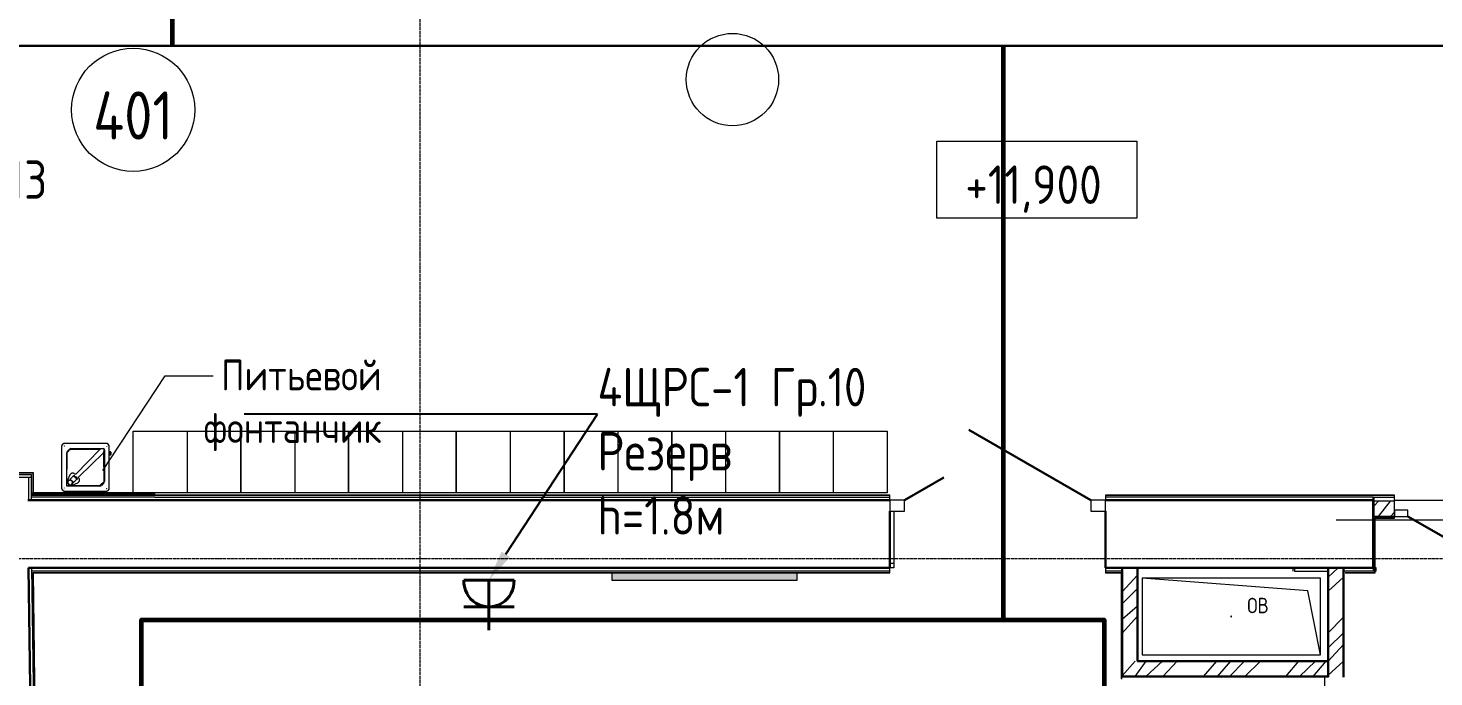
# Model space of a CAD drawing. Header units: millimetres. Extents: x -32 to 417638015, y -35 to 175284279.
# Drawn here: x 417398270 to 417407407, y 175239310 to 175243525 of the extents above; entities that cross this region are included whole.
import ezdxf
from ezdxf import colors
from ezdxf.entities.mleader import LeaderData, LeaderLine
from ezdxf.math import Vec2, Vec3

# ---------------------------------------------------------------- set-up
doc = ezdxf.new("R2010")
doc.units = ezdxf.units.MM
doc.linetypes.add('ADSK_Линия сетки', pattern=[25, 20, -2.5, 0, -2.5])
doc.linetypes.add('ADSK_Штриховая_ш3 п1_5', pattern=[4.5, 3, -1.5])
for name, color, linetype, lineweight in [('_ЭМ_гофра', 5, 'Continuous', 60), ('Аннотация', 7, 'Continuous', 18), ('Двери', 7, 'Continuous', 9), ('Обобщенные модели', 7, 'Continuous', 18), ('Оси', 253, 'Continuous', 9), ('Отметки', 7, 'Continuous', 9), ('Перекрытие', 7, 'Continuous', 18), ('Сантехника', 7, 'Continuous', 18), ('Стены несущие', 7, 'Continuous', 30), ('Стены отделка', 7, 'Continuous', 30), ('Стены штриховка', 7, 'Continuous', 9), ('ТХ', 5, 'Continuous', 0), ('ТХ_Задание ЭОМ_СС', 6, 'Continuous', 0), ('ШТРИХОВКА', 252, 'Continuous', 15), ('ЭМ', 5, 'Continuous', 40), ('ЭМ_Лоток 1_2', 162, 'Continuous', 30)]:
    doc.layers.add(name, color=color, linetype=linetype, lineweight=lineweight)
doc.layers.add('_ЭМ_Надписи', color=7, linetype='Continuous')
doc.layers.add('Линии', color=7, linetype='Continuous', lineweight=9, true_color=0x00a600)
doc.styles.add('GOST Common', font='GOST_Common.ttf', dxfattribs={"width": 0.9, "height": 349.9999999999996})
doc.styles.add('GOST Common_1', font='GOST_Common.ttf', dxfattribs={"width": 0.9, "height": 250})
doc.styles.add('GOST Common_4', font='GOST_Common.ttf', dxfattribs={"width": 0.9, "height": 199.9999999999999})
doc.styles.add('GOST Common_5', font='GOST_Common.ttf', dxfattribs={"width": 0.9, "height": 200})
doc.styles.add('ЭОМ', font='isocpeur.ttf', dxfattribs={"width": 0.85, "height": 250})
doc.linetypes.add('Cable in the tray', pattern='A,5,[130,ltypeshp.shx,S=1,R=0,X=0,Y=0],1.5,[130,ltypeshp.shx,S=1.5,R=90,X=0,Y=-1],1,[130,ltypeshp.shx,S=1,R=0,X=0.5,Y=0],5', length=12.5)
pattern_1 = [(45, (591.9394108331762, 243.9018102923292), (-269.4076836320746, 269.4076836320746), []), (45, (681.7420108331135, 243.9018102923292), (-269.4076836320746, 269.4076836320746), []), (45, (771.5446108331671, 243.9018102923292), (-269.4076836320746, 269.4076836320746), []), (45, (861.3474108331138, 243.9018102923292), (-269.4076836320746, 269.4076836320746), [])]

# ---------------------------------------------------------------- blocks, each defined once
blk = doc.blocks.new('_ЭМ_ТХ2_4 Этаж')
at = {"lineweight": 0}
h = blk.add_hatch(color=8, dxfattribs=at)
h.dxf.hatch_style = 1
h.paths.add_polyline_path([(17814.22086114704, 8241.238134827538), (17814.22086114704, 8291.238134827538), (19014.22086114704, 8291.238134827536), (19014.22086114704, 8241.238134827536)])
at = {"color": 8, "lineweight": 0}
blk.add_lwpolyline([(17814.22086114704, 8241.238134827538), (17814.22086114704, 8291.238134827538), (19014.22086114704, 8291.238134827536), (19014.22086114704, 8241.238134827536), (17814.22086114704, 8241.238134827538)], dxfattribs=at)
at = {"layer": 'ТХ', "color": 8}
for p, q in [((15050.76006908534, 9211.238134827567), (15050.76006908534, 8811.238134827567)), ((15750.76006908534, 9211.238134827567), (15750.76006908534, 8811.238134827567)), ((16450.76006908534, 9211.238134827567), (16450.76006908534, 8811.238134827567)), ((17150.76006908534, 9211.238134827538), (17150.76006908534, 8811.238134827538)), ((17850.76006908534, 9211.238134827567), (17850.76006908534, 8811.238134827567)), ((18550.76006908534, 9211.238134827567), (18550.76006908534, 8811.238134827567)), ((19250.76006908534, 9211.238134827567), (19250.76006908534, 8811.238134827567))]:
    blk.add_line(p, q, dxfattribs=at)
for points in [[(14700.76006908534, 9211.238134827567), (15400.76006908534, 9211.238134827567), (15400.76006908534, 8811.238134827567), (14700.76006908534, 8811.238134827567)], [(15400.76006908534, 9211.238134827567), (16100.76006908534, 9211.238134827567), (16100.76006908534, 8811.238134827567), (15400.76006908534, 8811.238134827567)], [(16100.76006908534, 9211.238134827567), (16800.76006908534, 9211.238134827567), (16800.76006908534, 8811.238134827567), (16100.76006908534, 8811.238134827567)], [(16800.76006908534, 9211.238134827538), (17500.76006908534, 9211.238134827538), (17500.76006908534, 8811.238134827538), (16800.76006908534, 8811.238134827538)], [(17500.76006908534, 9211.238134827567), (18200.76006908534, 9211.238134827567), (18200.76006908534, 8811.238134827567), (17500.76006908534, 8811.238134827567)], [(18200.76006908534, 9211.238134827567), (18900.76006908534, 9211.238134827567), (18900.76006908534, 8811.238134827567), (18200.76006908534, 8811.238134827567)], [(18900.76006908534, 9211.238134827567), (19600.76006908534, 9211.238134827567), (19600.76006908534, 8811.238134827567), (18900.76006908534, 8811.238134827567)]]:
    blk.add_lwpolyline(points, close=True, dxfattribs=at)
at = {"layer": 'ТХ', "color": 8, "lineweight": 0}
blk.add_circle((18595.38856184372, 11496.50190286789), 300, dxfattribs=at)
blk = doc.blocks.new('План 4 этажа')
at = {"layer": 'Стены штриховка'}
h = blk.add_hatch(dxfattribs=at)
h.set_pattern_fill('ANSI34', color=8, scale=20)
h.set_pattern_definition(pattern_1)
h.paths.add_polyline_path([(16990.78787748155, 8997.139945119387), (16855.78787748155, 8997.139945119387), (16855.78787748155, 8897.139945119387), (16990.78787748155, 8897.139945119387), (16990.78787748155, 8937.139945119328)])
h.paths.add_polyline_path([(18404.50476387155, 8897.139945119387), (18404.50476387155, 9268.651651710446), (18304.50476387155, 9268.651651710446), (18304.50476387166, 8997.139945119387), (18020.78787748155, 8997.139945119387), (18020.78787748155, 8897.139945119387)])
at = {"layer": 'Стены штриховка', "lineweight": 9}
h = blk.add_hatch(dxfattribs=at)
h.set_pattern_fill('ANSI34', color=8, scale=20)
h.set_pattern_definition(pattern_1)
h.paths.add_polyline_path([(15219.25271163404, 7956.544138378114), (15319.25271163404, 7956.544138378114), (15319.25271163404, 8562.139945119503), (15219.25271163404, 8562.139945119503), (15219.25271163404, 8117.050866566016)])
h = blk.add_hatch(dxfattribs=at)
h.set_pattern_fill('ANSI34', color=8, scale=20)
h.set_pattern_definition(pattern_1)
h.paths.add_polyline_path([(16611.93941083318, 7852.139945119445), (16659.25271163404, 7852.139945119445), (16659.25271163404, 8562.139945119503), (16559.25271163404, 8562.139945119503), (16559.25271163404, 7852.139945119619)])
h = blk.add_hatch(dxfattribs=at)
h.set_pattern_fill('ANSI34', color=8, scale=20)
h.set_pattern_definition(pattern_1)
h.paths.add_polyline_path([(16559.25271163404, 7856.544138378114), (16559.25271163404, 7956.544138378114), (15219.25271163404, 7956.544138378114), (15219.25271163404, 7856.544138378114), (16542.27086028981, 7856.544138378114)])
at = {"layer": 'Аннотация', "color": 8, "lineweight": 20}
for p, q in [((14014.89205100317, 10835.24907879101), (14014.89205100317, 11335.24907879101)), ((14014.89205100317, 11335.24907879101), (15314.89205100317, 11335.24907879101)), ((15314.89205100317, 11335.24907879101), (15314.89205100317, 10835.24907879101)), ((15314.89205100317, 10835.24907879101), (14014.89205100317, 10835.24907879101))]:
    blk.add_line(p, q, dxfattribs=at)
at = {"layer": 'Аннотация', "color": 8, "lineweight": 9}
for p, q in [((8595.025398721453, 9195.619361372082), (8999.03998925013, 9811.26204852591)), ((8999.03998925013, 9811.26204852591), (9055.317083411384, 9811.26204852591)), ((9055.317083411384, 9811.26204852591), (9311.301458411384, 9811.26204852591))]:
    blk.add_line(p, q, dxfattribs=at)
at = {"layer": 'Двери', "color": 8, "lineweight": 30}
for p, q in [((15016.05515980918, 9002.139945119445), (14223.64191534641, 9459.639945119445)), ((13806.05515980918, 9002.139945119445), (14061.53265392559, 9149.639945119445)), ((17077.78787748155, 8897.139945119328), (17819.10562312102, 8469.139945119328))]:
    blk.add_line(p, q, dxfattribs=at)
at = {"layer": 'Двери', "color": 8}
for p, q in [((13711.05515980917, 9002.139945119445), (13711.05515980917, 8932.139945119445)), ((13806.05515980918, 9002.139945119445), (13711.05515980917, 9002.139945119445)), ((13806.05515980918, 8932.139945119445), (13806.05515980918, 9002.139945119445)), ((15016.05515980918, 9002.139945119445), (15016.05515980918, 8932.139945119445)), ((15111.05515980918, 9002.139945119445), (15016.05515980918, 9002.139945119445)), ((15111.05515980918, 8932.139945119445), (15111.05515980918, 9002.139945119445)), ((13711.05515980917, 8932.139945119445), (13806.05515980918, 8932.139945119445)), ((15016.05515980918, 8932.139945119445), (15111.05515980918, 8932.139945119445)), ((17077.78787748155, 8937.139945119328), (16990.78787748155, 8937.139945119328)), ((16990.78787748155, 8937.139945119328), (16990.78787748155, 8897.139945119328)), ((16990.78787748155, 8897.139945119328), (17077.78787748155, 8897.139945119328)), ((17077.78787748155, 8897.139945119328), (17077.78787748155, 8937.139945119328))]:
    blk.add_line(p, q, dxfattribs=at)
at = {"layer": 'Линии', "color": 8, "linetype": 'ADSK_Штриховая_ш3 п1_5'}
blk.add_line((18220.88607925293, 8872.139945119387), (16611.93941083318, 8872.139945119387), dxfattribs=at)
at = {"layer": 'Линии', "color": 8}
blk.add_circle((8791.788072414987, 11539.04009642435), 400, dxfattribs=at)
at = {"layer": 'Обобщенные модели', "color": 8}
for p, q in [((15349.25271163404, 8496.544138378114), (15349.25271163404, 7996.544138378114)), ((16509.25271163404, 8496.544138378114), (15349.25271163404, 8496.544138378114)), ((16425.91937830071, 8413.2108050448), (15349.25271163404, 8496.544138378114)), ((15349.25271163404, 8496.544138378114), (15349.25271163404, 7996.544138378114)), ((16509.25271163404, 8496.544138378114), (15349.25271163404, 8496.544138378114)), ((16509.25271163404, 7996.544138378114), (16425.91937830071, 8413.2108050448)), ((16509.25271163404, 7996.544138378114), (16509.25271163404, 8496.544138378114)), ((16509.25271163404, 7996.544138378114), (16509.25271163404, 8496.544138378114)), ((15349.25271163404, 7996.544138378114), (16509.25271163404, 7996.544138378114)), ((15349.25271163404, 7996.544138378114), (16509.25271163404, 7996.544138378114))]:
    blk.add_line(p, q, dxfattribs=at)
for radius, start, end in [(2.500000000000003, 0, 180), (2.499999999999998, 59.99999999993758, 180), (2.500000000000002, 180, 0), (2.499999999999999, 180, 285.0000000002767), (2.500000000000002, 14.99999999925556, 30.00000000006242)]:
    blk.add_arc((15929.25271163404, 8246.544138378114), radius, start, end, dxfattribs=at)
at = {"layer": 'Оси', "color": 8, "linetype": 'ADSK_Линия сетки'}
for p, q in [((10656.50476387143, -3353.100552087475), (10656.50476387149, 21427.46322118858)), ((-10052.17750458437, 8624.489036623097), (56511.79228884453, 8624.489036622923))]:
    blk.add_line(p, q, dxfattribs=at)
at = {"layer": 'Перекрытие', "color": 8}
for p, q in [((16851.93941083318, 9002.139945119503), (16855.78787748155, 9002.139945119503)), ((16990.78787748155, 9002.139945119503), (18020.78787748155, 9002.139945119503)), ((13736.93941083318, 8932.139945119503), (13736.93941083318, 8562.139945119445)), ((13736.93941083318, 8591.544138378114), (13711.05515980918, 8591.544138378114)), ((13736.93941083318, 8562.139945119445), (13711.05515980918, 8562.139945119445))]:
    blk.add_line(p, q, dxfattribs=at)
at = {"layer": 'Сантехника', "color": 8}
for p, q in [((8326.504763871402, 9350.139945119387), (8326.504763871402, 9082.139945119387)), ((8344.504763871417, 9354.017370256188), (8344.504763871417, 9355.62323855568)), ((8346.305983639773, 9355.871580609586), (8345.130642889388, 9355.871580609586)), ((8346.998055256961, 9353.139945119387), (8345.13935066067, 9353.139945119387)), ((8615.504763871402, 9371.139945119387), (8347.504763871388, 9371.139945119387)), ((8363.9802689348, 9319.826236620429), (8377.81847237036, 9333.66444005596)), ((8366.722935820188, 9317.083569735056), (8380.74985577965, 9330.733056646714)), ((8387.717967306962, 9337.764945119387), (8597.25476387146, 9337.764945119387)), ((8387.717967306962, 9333.521846881777), (8574.273643425418, 9331.58484400023)), ((8574.273643425418, 9331.58484400023), (8419.805274147875, 9172.261530891352)), ((8586.238009483597, 9336.171446161869), (8574.273643425418, 9331.58484400023)), ((8597.25476387146, 9336.567112748395), (8589.322697511278, 9336.567112748395)), ((8599.247178397025, 9310.638682180783), (8603.911264913942, 9322.805169800355)), ((8604.306931500425, 9325.889857828093), (8604.306931500425, 9329.514945119387)), ((8605.504763871431, 9329.311832936015), (8604.306931500425, 9328.114000565023)), ((8604.306931500425, 9328.114000565023), (8605.504763871431, 9329.311832936015)), ((8605.504763871431, 9329.514945119387), (8605.504763871431, 9124.728148554976)), ((8618.504763871402, 9352.50535833009), (8618.504763871388, 9350.646653733798)), ((8636.504763871402, 9082.139945119387), (8636.504763871388, 9350.139945119387)), ((8359.879763871402, 9094.514945119387), (8359.879763871402, 9309.926741683797)), ((8361.76701972894, 9096.40220097691), (8363.663534902094, 9309.926741683797)), ((8437.87234908779, 9154.194455951452), (8599.247178397025, 9310.638682180783)), ((8599.247178397025, 9310.638682180783), (8600.864194666152, 9124.728148554976)), ((8636.550774796196, 9316.16789933102), (8636.550774796196, 9317.641619889357)), ((8636.550774796196, 9316.372869889368), (8636.550774796196, 9315.069129599957)), ((8636.550774796196, 9309.391619889357), (8636.550774796196, 9312.141619889357)), ((8636.550774796196, 9308.841619889368), (8636.550774796196, 9304.441619889403)), ((8636.550774796196, 9308.841619889368), (8636.550774796196, 9304.441619889403)), ((8636.550774796196, 9301.141619889357), (8636.550774796196, 9303.891619889357)), ((8636.550774796196, 9298.214110178815), (8636.550774796196, 9296.910369889345)), ((8636.550774796196, 9295.641619889357), (8636.550774796196, 9297.115340447752)), ((8380.975546637681, 9166.190851848398), (8365.966752224776, 9132.791256227356)), ((8374.908367924669, 9130.756752608228), (8384.066051031681, 9139.91443571524)), ((8384.066051031681, 9139.91443571524), (8385.600924698054, 9141.449309381598)), ((8385.600924698054, 9141.449309381598), (8393.540079694067, 9149.388464377611)), ((8405.080570590813, 9161.69843478885), (8402.111678437883, 9158.729542635905)), ((8402.316991753643, 9158.51480616664), (8405.001797160832, 9161.61265644984)), ((8426.977475201915, 9139.63697840873), (8423.879624918773, 9136.95217300154)), ((8424.094361388008, 9136.746859685809), (8427.063253540924, 9139.715751838696)), ((8344.504763871417, 9079.774531908683), (8344.504763871431, 9081.633236504975)), ((8347.504763871402, 9061.139945119387), (8615.504763871402, 9061.139945119387)), ((8361.76701972894, 9096.40220097691), (8359.879763871402, 9094.514945119387)), ((8575.291560435842, 9094.514945119387), (8359.879763871402, 9094.514945119387)), ((8575.291560435842, 9098.658536877076), (8361.76701972894, 9096.40220097691)), ((8369.37736943025, 9128.752517335291), (8365.940674247177, 9112.949618975923)), ((8366.240182204478, 9112.007034598093), (8378.241854963126, 9100.56468585279)), ((8370.769506684053, 9130.34741326829), (8369.61858154471, 9129.196488128917)), ((8385.523945909983, 9133.643603739096), (8370.016700860593, 9129.426489233447)), ((8371.167625999922, 9130.577414372761), (8386.674871049327, 9134.79452887841)), ((8379.195917293138, 9100.312121129944), (8394.67991340284, 9104.522913207533)), ((8398.471281533479, 9121.956698288792), (8386.47800824001, 9133.39103901625)), ((8387.62893337934, 9134.541964155564), (8399.622206672822, 9123.107623428165)), ((8395.087512226732, 9104.758390804229), (8396.238437366075, 9105.909315943543)), ((8395.334467775552, 9105.212932862574), (8398.77078949078, 9121.014113910962)), ((8405.279254467285, 9118.701232279593), (8396.319246445346, 9109.741224257683)), ((8399.921714630123, 9122.165039050276), (8396.485392914896, 9106.363858001889)), ((8398.182047454029, 9100.546235321206), (8431.599856826317, 9115.524720243237)), ((8406.814128133643, 9120.236105946009), (8405.279254467285, 9118.701232279593)), ((8414.7532831297, 9128.175260941964), (8406.814128133643, 9120.236105946009)), ((8415.644664182386, 9129.066641994752), (8412.34965907289, 9125.771636885242)), ((8598.184240652248, 9118.048671774159), (8582.19161611241, 9101.614889442804)), ((8601.404258808048, 9114.828653618344), (8585.191055372445, 9098.615450182755)), ((8616.011472485814, 9079.139945119445), (8617.870177082063, 9079.139945119445)), ((8617.878884853388, 9076.408309629187), (8616.703544103002, 9076.408309629187)), ((8618.504763871402, 9078.262519982469), (8618.504763871402, 9076.656651683035))]:
    blk.add_line(p, q, dxfattribs=at)
at = {"layer": 'Сантехника', "color": 8, "lineweight": 9}
for p, q in [((8636.997722256609, 9316.372869889368), (8636.39913057955, 9315.774278212339)), ((8636.39913057955, 9297.508961566433), (8636.997722256609, 9296.910369889345)), ((8637.596313933667, 9315.774278212339), (8636.997722256609, 9316.372869889368)), ((8636.997722256609, 9306.641619889357), (8636.997722256609, 9316.372869889368)), ((8636.997722256609, 9296.910369889345), (8636.997722256609, 9306.641619889357)), ((8636.997722256609, 9296.910369889345), (8637.596313933667, 9297.508961566433)), ((8638.194905610711, 9316.372869889368), (8637.596313933667, 9315.774278212339)), ((8637.596313933653, 9306.641619889357), (8637.596313933653, 9315.774278212339)), ((8637.596313933653, 9297.508961566433), (8637.596313933653, 9306.641619889357)), ((8637.596313933667, 9297.508961566433), (8638.194905610711, 9296.910369889345)), ((8638.79349728777, 9315.774278212339), (8638.194905610711, 9316.372869889368)), ((8638.194905610711, 9306.641619889357), (8638.194905610711, 9316.372869889368)), ((8638.194905610711, 9296.910369889345), (8638.194905610711, 9306.641619889357)), ((8638.194905610711, 9296.910369889345), (8638.79349728777, 9297.508961566433)), ((8639.392088964814, 9316.372869889368), (8638.79349728777, 9315.774278212339)), ((8638.793497287756, 9306.641619889357), (8638.793497287756, 9315.774278212339)), ((8638.793497287756, 9297.508961566433), (8638.793497287756, 9306.641619889357)), ((8638.79349728777, 9297.508961566433), (8639.392088964814, 9296.910369889345)), ((8639.990680641873, 9315.774278212339), (8639.392088964814, 9316.372869889368)), ((8639.392088964814, 9306.641619889357), (8639.392088964814, 9316.372869889368)), ((8639.392088964814, 9296.910369889345), (8639.392088964814, 9306.641619889357)), ((8639.392088964814, 9296.910369889345), (8639.990680641873, 9297.508961566433)), ((8640.589272318917, 9316.372869889368), (8639.990680641873, 9315.774278212339)), ((8639.990680641858, 9306.641619889357), (8639.990680641858, 9315.774278212339)), ((8639.990680641858, 9297.508961566433), (8639.990680641858, 9306.641619889357)), ((8639.990680641873, 9297.508961566433), (8640.589272318917, 9296.910369889345)), ((8641.187863995976, 9315.774278212339), (8640.589272318917, 9316.372869889368)), ((8640.589272318917, 9306.641619889357), (8640.589272318917, 9316.372869889368)), ((8640.589272318917, 9296.910369889345), (8640.589272318917, 9306.641619889357)), ((8640.589272318917, 9296.910369889345), (8641.187863995976, 9297.508961566433)), ((8641.78645567302, 9316.372869889368), (8641.187863995976, 9315.774278212339)), ((8641.187863995961, 9306.641619889357), (8641.187863995961, 9315.774278212339)), ((8641.187863995961, 9297.508961566433), (8641.187863995961, 9306.641619889357)), ((8641.187863995976, 9297.508961566433), (8641.78645567302, 9296.910369889345)), ((8642.385047350079, 9315.774278212339), (8641.78645567302, 9316.372869889368)), ((8641.78645567302, 9306.641619889357), (8641.78645567302, 9316.372869889368)), ((8641.78645567302, 9296.910369889345), (8641.78645567302, 9306.641619889357)), ((8641.78645567302, 9296.910369889345), (8642.385047350079, 9297.508961566433)), ((8642.983639027123, 9316.372869889368), (8642.385047350079, 9315.774278212339)), ((8642.385047350064, 9306.641619889357), (8642.385047350064, 9315.774278212339)), ((8642.385047350064, 9297.508961566433), (8642.385047350064, 9306.641619889357)), ((8642.385047350079, 9297.508961566433), (8642.983639027123, 9296.910369889345)), ((8643.582230704182, 9315.774278212339), (8642.983639027123, 9316.372869889368)), ((8642.983639027123, 9306.641619889357), (8642.983639027123, 9316.372869889368)), ((8642.983639027123, 9296.910369889345), (8642.983639027123, 9306.641619889357)), ((8642.983639027123, 9296.910369889345), (8643.582230704182, 9297.508961566433)), ((8644.180822381226, 9316.372869889368), (8643.582230704182, 9315.774278212339)), ((8643.582230704167, 9306.641619889357), (8643.582230704167, 9315.774278212339)), ((8643.582230704167, 9297.508961566433), (8643.582230704167, 9306.641619889357)), ((8643.582230704182, 9297.508961566433), (8644.180822381226, 9296.910369889345)), ((8644.779414058285, 9315.774278212339), (8644.180822381226, 9316.372869889368)), ((8644.180822381226, 9306.641619889357), (8644.180822381226, 9316.372869889368)), ((8644.180822381226, 9296.910369889345), (8644.180822381226, 9306.641619889357)), ((8644.180822381226, 9296.910369889345), (8644.779414058285, 9297.508961566433)), ((8645.378005735329, 9316.372869889368), (8644.779414058285, 9315.774278212339)), ((8644.77941405827, 9306.641619889357), (8644.77941405827, 9315.774278212339)), ((8644.77941405827, 9297.508961566433), (8644.77941405827, 9306.641619889357)), ((8644.779414058285, 9297.508961566433), (8645.378005735329, 9296.910369889345)), ((8645.976597412387, 9315.774278212339), (8645.378005735329, 9316.372869889368)), ((8645.378005735329, 9306.641619889357), (8645.378005735329, 9316.372869889368)), ((8645.378005735329, 9296.910369889345), (8645.378005735329, 9306.641619889357)), ((8645.378005735329, 9296.910369889345), (8645.976597412387, 9297.508961566433)), ((8646.575189089432, 9316.372869889368), (8645.976597412387, 9315.774278212339)), ((8645.976597412373, 9306.641619889357), (8645.976597412373, 9315.774278212339)), ((8645.976597412373, 9297.508961566433), (8645.976597412373, 9306.641619889357)), ((8645.976597412387, 9297.508961566433), (8646.575189089432, 9296.910369889345)), ((8646.575189089432, 9306.641619889357), (8646.575189089432, 9316.372869889368)), ((8646.575189089432, 9314.141619889357), (8646.575189089432, 9306.641619889357)), ((8646.575189089432, 9306.641619889357), (8646.575189089432, 9299.141619889357)), ((8646.575189089432, 9296.910369889345), (8646.575189089432, 9306.641619889357))]:
    blk.add_line(p, q, dxfattribs=at)
at = {"layer": 'Сантехника', "color": 8, "flags": 128}
for points in [[(8347.504763871388, 9371.139945119387), (8346.66498785348, 9371.123147359234), (8345.826555298045, 9371.072780951741), (8344.990807518334, 9370.988926472317), (8344.159081532503, 9370.871718070237), (8343.33270792471, 9370.72134325403), (8342.513008716429, 9370.538042591244), (8341.70129525155, 9370.322109323926), (8340.898866098461, 9370.073888899118), (8340.107004972626, 9369.793778416584), (8339.326978682919, 9369.482225993415), (8338.560035105009, 9369.139730046969), (8337.807401185026, 9368.766838497715), (8337.07028097668, 9368.36414789263), (8336.349853715059, 9367.932302450645), (8335.64727193011, 9367.471993032494), (8334.963659602785, 9366.983956034936), (8334.30011036701, 9366.468972213159), (8333.657685760001, 9365.927865431353), (8333.03741352407, 9365.361501344945), (8332.440285962512, 9364.770786015666), (8331.86725835201, 9364.156664462062), (8331.319247414518, 9363.52011914755), (8330.79712985063, 9362.862168408872), (8330.30174093708, 9362.183864826919), (8329.833873190437, 9361.486293542606), (8329.394275099286, 9360.770570521243), (8328.983649926813, 9360.037840767007), (8328.602654585688, 9359.289276491152), (8328.251898587187, 9358.526075236907), (8327.931943066083, 9357.749457963393), (8327.643299882955, 9356.960667092586), (8327.38643080533, 9356.160964521638), (8327.161746768921, 9355.351629604062), (8326.969607220264, 9354.533957103093), (8326.810319541633, 9353.70925512031), (8326.684138559373, 9352.878843002894), (8326.591266136107, 9352.04404923314), (8326.53185084791, 9351.206209302996), (8326.505987746568, 9350.366663577617), (8326.504763871402, 9350.139945119387)], [(8589.322697511278, 9336.567112748395), (8588.722636604216, 9336.554602665536), (8588.123734894863, 9336.51761820499), (8587.552121173314, 9336.457772918919), (8587.032733713597, 9336.37767772819), (8586.588232270544, 9336.280827013252), (8586.238009483597, 9336.171446161869)], [(8603.911264913942, 9322.805169800355), (8604.020645765311, 9323.15539258736), (8604.117496480278, 9323.599894030369), (8604.197591670993, 9324.1192814901), (8604.257436957036, 9324.69089521165), (8604.294421417595, 9325.289796921017), (8604.306931500425, 9325.889857828093)], [(8636.504763871388, 9350.139945119387), (8636.48796611128, 9350.979721137264), (8636.437599703757, 9351.8181536927), (8636.353745224333, 9352.653901472455), (8636.236536822282, 9353.485627458256), (8636.08616200606, 9354.31200106605), (8635.90286134329, 9355.13170027436), (8635.686928075913, 9355.943413739209), (8635.438707651134, 9356.745842892327), (8635.158597168629, 9357.537704018177), (8634.84704474546, 9358.31773030787), (8634.504548799014, 9359.08467388578), (8634.13165724976, 9359.83730780572), (8633.72896664463, 9360.574428014108), (8633.297121202675, 9361.294855275715), (8632.836811784495, 9361.997437060636), (8632.348774786966, 9362.68104938796), (8631.83379096516, 9363.34459862375), (8631.292684183354, 9363.987023230758), (8630.726320096961, 9364.607295466703), (8630.135604767682, 9365.204423028277), (8629.521483214063, 9365.777450638765), (8628.884937899566, 9366.325461576227), (8628.226987160902, 9366.847579140158), (8627.54868357892, 9367.342968053708), (8626.851112294622, 9367.810835800308), (8626.135389273288, 9368.250433891488), (8625.402659519052, 9368.661059063976), (8624.654095243197, 9369.042054405087), (8623.890893988922, 9369.392810403602), (8623.114276715409, 9369.71276592469), (8622.325485844616, 9370.00140910782), (8621.525783273668, 9370.258278185443), (8620.716448356092, 9370.482962221839), (8619.898775855123, 9370.675101770496), (8619.074073872296, 9370.834389449155), (8618.243661754896, 9370.960570431373), (8617.408867985141, 9371.053442854667), (8616.571028054997, 9371.112858142878), (8615.731482329618, 9371.138721244177), (8615.504763871402, 9371.139945119387)], [(8405.001797160832, 9161.61265644984), (8405.369632898219, 9161.919633556216), (8405.839535726802, 9162.096118014597), (8406.38532928424, 9162.132278598496), (8406.976609646445, 9162.02610094985), (8407.580439005731, 9161.783499790647)], [(8407.580439005731, 9161.783499790647), (8413.465793234835, 9158.132657918206), (8418.860287850533, 9153.495469098445), (8423.497476670338, 9148.100974482775), (8427.148318542735, 9142.215620253643)], [(8427.14831854272, 9142.215620253643), (8427.390919701924, 9141.611790894356), (8427.497097350584, 9141.020510532137), (8427.4609367667, 9140.474716974713), (8427.284452308319, 9140.004814146145), (8426.977475201915, 9139.63697840873)], [(8326.504763871402, 9082.139945119387), (8326.521561631525, 9081.30016910145), (8326.571928039048, 9080.461736546014), (8326.655782518472, 9079.625988766318), (8326.772990920523, 9078.794262780459), (8326.92336573673, 9077.967889172665), (8327.106666399515, 9077.148189964413), (8327.322599666877, 9076.336476499506), (8327.57082009167, 9075.534047346446), (8327.85093057416, 9074.742186220596), (8328.162482997344, 9073.962159930903), (8328.504978943776, 9073.195216352993), (8328.87787049303, 9072.442582432996), (8329.280561098174, 9071.705462224665), (8329.712406540115, 9070.985034963058), (8330.172715958295, 9070.282453178079), (8330.660752955824, 9069.598840850755), (8331.17573677763, 9068.935291614966), (8331.716843559436, 9068.292867007956), (8332.283207645844, 9067.67259477207), (8332.873922975108, 9067.075467210496), (8333.488044528727, 9066.502439600008), (8334.124589843239, 9065.954428662488), (8334.782540581888, 9065.432311098615), (8335.460844163885, 9064.936922185065), (8336.158415448168, 9064.469054438407), (8336.874138469517, 9064.029456347285), (8337.606868223753, 9063.618831174797), (8338.355432499593, 9063.237835833686), (8339.118633753867, 9062.88707983517), (8339.895251027396, 9062.567124314082), (8340.684041898188, 9062.278481130954), (8341.483744469122, 9062.021612053271), (8342.293079386698, 9061.796928016876), (8343.110751887682, 9061.60478846822), (8343.935453870494, 9061.445500789618), (8344.765865987894, 9061.319319807342), (8345.600659757649, 9061.226447384106), (8346.438499687793, 9061.167032095895), (8347.278045413172, 9061.141168994538), (8347.504763871402, 9061.139945119387)], [(8615.504763871402, 9061.139945119387), (8616.344539889324, 9061.15674287948), (8617.18297244476, 9061.207109287032), (8618.01872022447, 9061.290963766456), (8618.850446210301, 9061.408172168478), (8619.676819818094, 9061.558546984685), (8620.496519026376, 9061.74184764747), (8621.308232491254, 9061.957780914847), (8622.110661644329, 9062.206001339655), (8622.902522770179, 9062.48611182213), (8623.682549059886, 9062.7976642453), (8624.449492637781, 9063.140160191746), (8625.202126557764, 9063.513051741), (8625.93924676611, 9063.915742346144), (8626.659674027731, 9064.34758778807), (8627.362255812695, 9064.80789720628), (8628.045868140005, 9065.29593420378), (8628.70941737578, 9065.810918025614), (8629.351841982803, 9066.35202480742), (8629.972114218719, 9066.918388893828), (8630.569241780293, 9067.509104223107), (8631.14226939078, 9068.123225776711), (8631.690280328272, 9068.759771091223), (8632.212397892159, 9069.417721829843), (8632.707786805724, 9070.096025411854), (8633.175654552368, 9070.793596696167), (8633.615252643503, 9071.509319717472), (8634.025877815977, 9072.242049471708), (8634.406873157102, 9072.990613747563), (8634.757629155603, 9073.753815001866), (8635.077584676706, 9074.53043227538), (8635.366227859835, 9075.319223146129), (8635.623096937474, 9076.118925717077), (8635.847780973883, 9076.928260634653), (8636.03992052254, 9077.74593313568), (8636.199208201157, 9078.570635118464), (8636.325389183417, 9079.401047235879), (8636.418261606683, 9080.235841005633), (8636.47767689488, 9081.073680935777), (8636.503539996222, 9081.913226661156), (8636.504763871402, 9082.139945119387)]]:
    blk.add_lwpolyline(points, dxfattribs=at)
at = {"layer": 'Сантехника', "color": 8}
for centre, radius, start, end in [((8347.504763871388, 9350.139945119387), 20.99999999998956, 140.2839947028883, 180), ((8347.504763871388, 9350.139945119387), 20.99999999998956, 113.6770967991647, 135.8149915133143), ((8347.504763871388, 9350.139945119387), 20.99999999998955, 102.5039300354582, 111.3737143637742), ((8347.504763871388, 9350.139945119387), 20.99999999998959, 90, 97.61715666176383), ((8373.879763871402, 9309.926741683797), 14.00000000000015, 135, 180), ((8387.717967306962, 9323.764945119387), 14.00000000000014, 90, 135), ((8597.25476387146, 9329.514945119387), 8.249999999963428, 0, 90), ((8597.25476387146, 9329.514945119387), 7.052167628959346, 0, 90), ((8615.504763871388, 9350.139945119387), 20.99999999998958, 50.28399470523652, 90), ((8615.504763871388, 9350.139945119387), 20.99999999998957, 23.67709679696792, 45.81499151213526), ((8621.004763871359, 9353.134438275534), 13, 32.03461347613768, 42.0600837761429), ((8615.504763871388, 9350.139945119387), 20.99999999998956, 12.50393003645268, 21.37371436407806), ((8615.504763871388, 9350.139945119387), 20.99999999998955, 0, 6.843775531358456), ((8347.504763871388, 9082.139945119387), 20.99999999998953, 180, 187.6171566609374), ((8347.504763871388, 9082.139945119387), 20.99999999998956, 192.5039300364527, 201.373714364078), ((8347.504763871388, 9082.139945119387), 20.99999999998957, 203.6770967969679, 225.8149915121353), ((8342.004763871417, 9079.14545196318), 13.00000000000001, 212.0346134761377, 222.0600837761429), ((8347.504763871388, 9082.139945119387), 20.99999999998956, 230.2839947052366, 270), ((8575.291560435842, 9108.514945119387), 14.00000000000018, 270, 315), ((8591.504763871431, 9124.728148554976), 14.00000000000012, 315, 0), ((8615.504763871388, 9082.139945119387), 20.99999999998957, 270, 277.6171566617638), ((8615.504763871388, 9082.139945119387), 20.99999999998953, 282.5039300354582, 291.3737143637742), ((8615.504763871388, 9082.139945119387), 20.99999999998952, 293.6770967991647, 315.8149915133143), ((8615.504763871388, 9082.139945119387), 20.99999999998952, 320.2839947028883, 0)]:
    blk.add_arc(centre, radius, start, end, dxfattribs=at)
for centre, major_axis, ratio, start_param, end_param in [((8162.637310528065, 9380.291233543598), (230.9027691660107, -230.902769166006), 0.6691306063588588, 0, 0.05747220949082692), ((8404.23299878143, 9156.608222292329), (2.121320343559654, -2.121320343559634), 0.6691306063588587, 2.01620351510258, 3.199064863080772), ((8400.670752182486, 9135.305933430383), (22.70975733610754, -22.7097573361071), 0.6691306063588601, 1.125389138488788, 2.016203515102494), ((8421.973041044432, 9138.868180029327), (2.121320343559663, -2.121320343559624), 0.6691306063588609, 6.225713097689566, 7.408574445668363), ((8382.36248240355, 9116.997663651535), (10.89079102406141, -10.89079102406186), 0.9510565162951542, 1.570796326794909, 4.712388980384692), ((8366.89473657719, 9112.697054253076), (0.7071067811866079, -0.7071067811864794), 0.9510565162951601, 3.690271800074661, 4.737469351271182), ((8370.309243174444, 9128.505826499197), (0.6906616297534958, -0.69066162975332), 0.9510565162951385, 2.643074248878061, 3.690271800074629), ((8382.36248240355, 9116.997663651535), (10.89079102406134, -10.89079102406182), 0.9510565162951539, 4.712388980384693, 7.85398163397449), ((8378.896409335837, 9101.254705507774), (0.7071067811866135, -0.7071067811864791), 0.9510565162951513, 4.737469351271228, 5.784666902467784), ((8385.823453867299, 9132.701019361266), (0.7071067811864675, -0.7071067811866389), 0.9510565162951513, 1.595876697681637, 2.643074248878234), ((8386.974379006628, 9133.85194450058), (0.7071067811865821, -0.707106781186516), 0.9510565162951398, 1.595876697681477, 2.643074248878042), ((8394.38040544554, 9105.465497585421), (0.7071067811866676, -0.7071067811864394), 0.9510565162951443, 5.784666902467666, 6.831864453664395), ((8397.816727160767, 9121.266678633809), (0.7071067811865102, -0.7071067811866015), 0.9510565162951506, 0.5486791464850701, 1.595876697681583), ((8398.967652300096, 9122.417603773123), (0.7071067811867581, -0.7071067811863474), 0.9510565162951523, 0.5486791464846914, 1.595876697681225), ((8645.656052295715, 8897.272491775977), (230.9027691660108, -230.902769166006), 0.6691306063588591, 3.084120444098905, 3.141592653589771)]:
    blk.add_ellipse(centre, major_axis=major_axis, ratio=ratio, start_param=start_param, end_param=end_param, dxfattribs=at)
for points in [[(8380.74985577965, 9330.733056646714), (8381.37899448743, 9331.340067043202), (8382.735178772084, 9332.356468532234), (8385.158453258206, 9333.326869227341), (8386.842746717899, 9333.527022584283), (8387.717967306962, 9333.521846881777)], [(8363.663534902094, 9309.926741683797), (8363.675680599117, 9310.834630533529), (8363.91902580671, 9312.576520790986), (8364.98402608477, 9315.067840629607), (8366.075039195668, 9316.447416600364), (8366.722935820188, 9317.083569735056)], [(8413.0585046005, 9172.18751289352), (8411.895756769285, 9173.327570635302), (8409.387173898082, 9175.271593083628), (8404.959440179053, 9177.237067729118), (8400.213640405447, 9178.078823111777), (8395.4007554626, 9177.766497813456), (8390.803591151664, 9176.313411551819), (8386.68943708179, 9173.812204974529), (8383.27813770638, 9170.381642758788), (8381.645734616992, 9167.669442586135), (8380.975546637696, 9166.190851848398)], [(8431.599856826317, 9115.524720243237), (8433.077520238367, 9116.193051643146), (8435.78902773952, 9117.819897755398), (8439.219117686152, 9121.215338467853), (8441.729176336506, 9125.312085903599), (8443.199453211622, 9129.892207125376), (8443.537822641927, 9134.691735054192), (8442.730129458563, 9139.43070938054), (8440.804718620144, 9143.861637833877), (8438.890573915618, 9146.379474365269), (8437.766316558263, 9147.548593009531)], [(8582.19161611241, 9101.614889442804), (8581.578711572627, 9100.990532782162), (8580.249209778849, 9099.938553547894), (8577.848258005048, 9098.909103717713), (8576.167732648042, 9098.671849657258), (8575.291560435842, 9098.658536877076)], [(8600.864194666152, 9124.728148554976), (8600.867753620696, 9123.888975845126), (8600.673525954553, 9122.274180040404), (8599.741063767127, 9119.95168834104), (8598.766176441975, 9118.651722220704), (8598.184240652248, 9118.048671774159)]]:
    blk.add_open_spline(points, degree=3, dxfattribs=at)
for points, knots in [([(8419.80527414789, 9172.261530891352), (8419.209611509432, 9171.652489128406), (8418.117646632934, 9171.004650722898), (8416.449767678161, 9170.762423490756), (8414.776163911316, 9170.966647090623), (8413.668629673033, 9171.590563775564), (8413.0585046005, 9172.18751289352)], [-1, -1, -1, -1, -0.6666666666666666, -0.5, -0.3333333333333333, 0, 0, 0, 0]), ([(8437.766316558263, 9147.548593009531), (8437.185533991054, 9148.153800095024), (8436.580624420312, 9149.248156722053), (8436.3891212827, 9150.895769236318), (8436.63413145431, 9152.535668495926), (8437.273264757358, 9153.608701336198), (8437.87234908779, 9154.194455951452)], [-1, -1, -1, -1, -0.6666666666666666, -0.5, -0.3333333333333333, 0, 0, 0, 0]), ([(8365.966752224776, 9132.791256227356), (8365.153157789988, 9130.964171135216), (8363.992431779858, 9127.242198718013), (8363.574379538055, 9120.428614290606), (8364.712315929573, 9115.70084911352), (8365.833324698047, 9113.106602305721)], [-1, -1, -1, -1, -0.9, -0.8, -0.6559474038264383, -0.6559474038264383, -0.6559474038264383, -0.6559474038264383]), ([(8366.585861718311, 9111.524001415586), (8366.822812341255, 9111.068824502116), (8368.996290429874, 9107.199423755112), (8372.846374934976, 9103.349441905972), (8377.060460324981, 9101.092566381674), (8377.827605319035, 9100.73186031758)], [-0.6261624964026765, -0.6261624964026765, -0.6261624964026765, -0.6261624964026765, -0.6000000000000001, -0.4, -0.3568135294436072, -0.3568135294436072, -0.3568135294436072, -0.3568135294436072]), ([(8379.134152146682, 9100.163526555174), (8379.728313539075, 9099.925442104228), (8382.18203157658, 9099.052410869335), (8386.699001042158, 9098.21958837926), (8392.638959012227, 9098.57857584965), (8396.356994254325, 9099.735334915924), (8398.182047454029, 9100.546235321206)], [-0.3326133605953814, -0.3326133605953814, -0.3326133605953814, -0.3326133605953814, -0.3, -0.2, -0.1, 0, 0, 0, 0])]:
    blk.add_open_spline(points, degree=3, knots=knots, dxfattribs=at)
at = {"layer": 'Стены несущие', "color": 8}
for p, q in [((13711.05515980918, 9002.139945119503), (8106.22890999075, 9002.139945119503)), ((15111.05515980918, 9002.139945119503), (16851.93941083318, 9002.139945119503)), ((16851.93941083318, 8562.139945119503), (16851.93941083318, 9002.139945119503)), ((13711.05515980918, 8562.139945119503), (13711.05515980918, 8932.139945119503)), ((15111.05515980918, 8932.139945119503), (15111.05515980918, 8562.139945119503)), ((13711.05515980918, 8562.139945119503), (8111.939410833176, 8562.139945119503)), ((8188.771688851644, 2642.133406092878), (8111.939410833176, 8562.139945119503)), ((15111.05515980918, 8562.139945119503), (16851.93941083318, 8562.139945119503)), ((15219.25271163404, 8562.139945119503), (15219.25271163404, 7856.544138378114)), ((15319.25271163404, 7956.544138378173), (15319.25271163404, 8562.139945119503)), ((16559.25271163404, 8562.139945119503), (16559.25271163404, 7852.139945119445)), ((16659.25271163404, 7852.139945119445), (16659.25271163404, 8562.139945119503)), ((16559.25271163404, 7956.544138378173), (15319.25271163404, 7956.544138378114)), ((15219.25271163404, 7856.544138378114), (16559.25271163404, 7856.544138378114))]:
    blk.add_line(p, q, dxfattribs=at)
at = {"layer": 'Стены отделка', "color": 8, "lineweight": 9}
for p, q in [((8141.939410833176, 9180.90181029233), (7563.863388375612, 9180.90181029233)), ((7574.019971467904, 9168.90181029233), (8131.939410833176, 9168.90181029233)), ((8131.939410833176, 9148.90181029233), (7574.279539689072, 9148.90181029233)), ((8111.939410833176, 9148.90181029233), (8111.939410833176, 9002.139945119503)), ((8131.939410833176, 9002.139945119503), (8131.939410833176, 9168.90181029233)), ((8143.939410833176, 9050.139945119503), (8143.939410833176, 9178.90181029233)), ((8931.939410833176, 9050.139945119503), (8143.939410833176, 9050.139945119503)), ((8931.939410833176, 9034.139945119445), (8931.939410833176, 9050.139945119503)), ((8931.939410833176, 9022.139945119503), (8131.939410833176, 9022.139945119503)), ((13711.05515980918, 9034.139945119445), (8931.939410833176, 9034.139945119445)), ((8935.939410833176, 9022.139945119503), (10335.93941083318, 9022.139945119503)), ((13711.05515980918, 9002.139945119503), (13711.05515980918, 9034.139945119445)), ((15111.05515980918, 9034.139945119445), (15111.05515980918, 9002.139945119503)), ((16990.78787748155, 9034.139945119445), (15111.05515980918, 9034.139945119445)), ((16851.93941083318, 9002.139945119503), (16851.93941083318, 9022.139945119503)), ((16851.93941083318, 9022.139945119503), (16855.78787748155, 9022.139945119503)), ((16855.78787748155, 9022.139945119387), (16855.78787748155, 8897.139945119387)), ((16990.78787748155, 8885.139945119387), (16990.78787748155, 9034.139945119445)), ((16855.78787748155, 8897.139945119387), (16990.78787748155, 8897.139945119387)), ((16863.93941083318, 8532.139945119445), (16863.93941083318, 8885.139945119387)), ((16863.93941083318, 8885.139945119387), (16990.78787748155, 8885.139945119387)), ((8131.937726654345, 8562.399491481658), (8111.939410833176, 8562.139945119503)), ((8131.937726654345, 8562.399491481658), (8208.513804952148, 2662.133406092878)), ((8131.939410833176, 8562.139945119503), (8131.939410833176, 8542.139945119503)), ((8142.201505534118, 8542.139945119503), (8132.200663373922, 8542.139945119503)), ((8220.359074612381, 2674.133406092878), (8144.357414898346, 8530.139945119503)), ((8144.357414898346, 8530.139945119503), (13711.05515980918, 8530.139945119503)), ((10335.93941083318, 8542.139945119503), (8935.939410833176, 8542.139945119503)), ((13711.05515980918, 8530.139945119503), (13711.05515980918, 8562.139945119503)), ((15111.05515980918, 8562.139945119503), (15111.05515980918, 8530.139945119503)), ((15111.05515980918, 8530.139945119503), (15213.25271163404, 8530.139945119503)), ((15213.25271163404, 8530.139945119503), (15213.25271163404, 7842.139945119445)), ((15225.25271163404, 8542.139945119503), (15215.25271163404, 8542.139945119503)), ((15225.25271163404, 7852.139945119445), (15225.25271163404, 8542.139945119503)), ((16331.93941083318, 8542.139945119503), (16331.93941083318, 8562.139945119503)), ((16340.65454022423, 8562.139945119503), (16340.65454022423, 8542.139945119503)), ((16340.65454022423, 8542.139945119503), (16559.25271163404, 8542.139945119503)), ((16871.93941083318, 8542.139945119445), (16659.25271163404, 8542.139945119503)), ((16671.25271163404, 8530.139945119445), (16861.93941083318, 8530.139945119445)), ((16871.93941083318, 8562.139945119503), (16851.93941083318, 8562.139945119503)), ((16851.93941083318, 8562.139945119503), (16851.93941083318, 8542.139945119503)), ((16871.93941083318, 8542.139945119445), (16871.93941083318, 8562.139945119503)), ((16534.25271163404, 7856.544138378114), (16534.25271163404, 2617.329431947204))]:
    blk.add_line(p, q, dxfattribs=at)
at = {"layer": 'Стены штриховка', "color": 8}
for p, q in [((8143.939410833176, 9178.90181029233), (7561.889176765457, 9178.90181029233)), ((8141.939410833176, 9050.139945119561), (8141.939410833176, 9180.90181029233)), ((8143.939410833176, 9180.90181029233), (8141.939410833176, 9180.90181029233)), ((8143.939410833176, 9178.90181029233), (8143.939410833176, 9180.90181029233)), ((8131.939410833176, 9050.139945119503), (8143.939410833176, 9050.139945119503)), ((8931.939410833176, 9041.139945119503), (8131.939410833176, 9041.139945119503)), ((13711.05515980918, 9032.139945119445), (8131.939410833176, 9032.139945119503)), ((8931.939410833176, 9034.139945119445), (8931.939410833176, 9032.139945119503)), ((8931.939410833176, 9022.139945119503), (8935.939410833176, 9022.139945119503)), ((10335.93941083318, 9022.139945119503), (13711.05515980918, 9022.139945119503)), ((16990.78787748155, 9032.139945119445), (15111.05515980918, 9032.139945119445)), ((16851.93941083318, 9022.139945119503), (15111.05515980918, 9022.139945119503)), ((16855.78787748155, 9022.139945119503), (16990.78787748155, 9022.139945119503)), ((16990.78787748155, 8997.139945119387), (16855.78787748155, 8997.139945119387)), ((16990.78787748155, 8897.139945119387), (16855.78787748155, 8897.139945119387)), ((16861.93941083318, 8530.139945119445), (16861.93941083318, 8887.139945119387)), ((16861.93941083318, 8887.139945119387), (16990.78787748155, 8887.139945119387)), ((8935.939410833176, 8542.139945119503), (8142.201505534118, 8542.139945119503)), ((8218.384863002342, 2672.133406092878), (8142.33128964412, 8532.139945119503)), ((8142.33128964412, 8532.139945119503), (13711.05515980918, 8532.139945119503)), ((13711.05515980918, 8542.139945119503), (10335.93941083318, 8542.139945119503)), ((15215.25271163404, 8542.139945119503), (15111.05515980918, 8542.139945119503)), ((15111.05515980918, 8532.139945119503), (15215.25271163404, 8532.139945119503)), ((15215.25271163404, 8532.139945119503), (15215.25271163404, 7840.139945119445)), ((16669.25271163404, 8532.139945119445), (16863.93941083318, 8532.139945119445)), ((16861.93941083318, 8530.139945119445), (16863.93941083318, 8530.139945119445)), ((16863.93941083318, 8530.139945119445), (16863.93941083318, 8532.139945119445))]:
    blk.add_line(p, q, dxfattribs=at)
at = {"layer": 'Аннотация', "color": 8, "lineweight": 9, "line_spacing_factor": 1.022765581104984}
for s, insert, char_height, width, attachment_point, style in [('401', (8791.788072414987, 11502.09197616583), 312.5000000000001, 520.2111192702771, 5, 'GOST Common'), ('\\pxqr,t1.8,3.6,5.4,7.2,9,10.8,12.6,14.4,16.2,18,19.8,21.6,23.4,25.2,27,28.8,30.6,32.4,34.2,36,37.8,39.6,41.4,43.2,45,46.8,48.6,50.4,52.2,54,55.8,57.6;{Питьевой фонтанчик}', (10407.11708341143, 9915.385313317995), 200, 1351.8, 3, 'GOST Common_5'), ('\\pxt3.6,7.2,10.8,14.4,18,21.6,25.2,28.8,32.4,36,39.6,43.2,46.8,50.4,54,57.6,61.2,64.8,68.4,72,75.6,79.2,82.8,86.4,90,93.6,97.2,100.8,104.4,108,111.6,115.2;{ОВ}', (16032.85773494351, 8367.967337921495), 100, 156.348, 1, 'GOST Common_4')]:
    blk.add_mtext(s, dxfattribs=dict(at, insert=insert, char_height=char_height, width=width, attachment_point=attachment_point, style=style))
at = {"layer": 'Отметки', "color": 8, "lineweight": 20, "insert": (14201.01677260676, 11177.56364390155), "char_height": 250, "width": 1113.300668151448, "attachment_point": 1, "line_spacing_factor": 1.022761013168346, "style": 'GOST Common_1'}
blk.add_mtext('+11,900', dxfattribs=at)
blk = doc.blocks.new('1м розетка IP20')
at = {"layer": 'ЭМ', "color": 5}
for p, q in [((-10.46755168188247, 162.7321568910265), (-10.46755168192612, -162.7321568912412)), ((163.0684657593665, 162.7321568816078), (163.0684657593374, -162.7321569010965)), ((-10.46755168189702, -1.091393642127514e-10), (315.4856732268672, -3.637978807091713e-11))]:
    blk.add_line(p, q, dxfattribs=at)
blk.add_arc((0, 0), 163.0684657580474, 266.3195877734414, 93.6804122265587, dxfattribs=at)

msp = doc.modelspace()

# ---------------------------------------------------------------- linework, layer by layer
at = {"layer": '_ЭМ_гофра', "linetype": 'ByBlock'}
for points in [[(417399206.2113358, 175244473.4296194), (417399206.2113358, 175243409.5324046)], [(417404610.4083319, 175239680.2587538), (417404610.4083319, 175243409.5324046)], [(417399007.7107379, 175234927.9171655), (417399007.7107379, 175239680.2587538), (417405263.1751644, 175239680.2587538), (417405263.1751644, 175239183.7393991), (417406091.3151633, 175239183.7393991), (417406091.3151633, 175236336.1640036)]]:
    msp.add_lwpolyline(points, dxfattribs=at)
at = {"layer": 'ЭМ_Лоток 1_2', "linetype": 'Cable in the tray', "ltscale": 50}
msp.add_lwpolyline([(417391517.2819736, 175268196.7129518), (417391517.2819736, 175243409.5324046), (417432385.2666024, 175243409.5324046)], dxfattribs=at)

# ---------------------------------------------------------------- block references
at = {"layer": 'ТХ_Задание ЭОМ_СС', "lineweight": 50}
msp.add_blockref('_ЭМ_ТХ2_4 Этаж', (417384252.4643108, 175231694.5649611), dxfattribs=at)
at = {"layer": 'ШТРИХОВКА'}
msp.add_blockref('План 4 этажа', (417390160.9595469, 175231455.6631508), dxfattribs=at)
at = {"layer": 'ЭМ', "rotation": 270}
msp.add_blockref('1м розетка IP20', (417401265.4422083, 175239928.5200194, -64.26463315267222), dxfattribs=at)

# ---------------------------------------------------------------- leaders
at = {"layer": '_ЭМ_Надписи', "color": 7, "ltscale": 5}
ml = msp.add_multileader_mtext('Standard', dxfattribs=at)
ml.set_content('{\\fGOST Common|b0|i0|c204|p34;\\W0.9;\\C256;2ЩРС-2\\fISOCPEUR|b0|i0|c204|p34;\\W0.85; Гр.13 Эл.суш.\\P\\fGOST Common|b0|i0|c0|p34;\\W0.9;h=\\fGOST Common|b0|i0|c204|p34;0\\fGOST Common|b0|i0|c0|p34;.\\fGOST Common|b0|i0|c204|p34;9м \\fGOST Common|b0|i0|c0|p34;L=1\\fGOST Common|b0|i0|c204|p34;м}', color=1, style='ЭОМ')
ml.set_leader_properties()
ml.build(insert=Vec2(0, 0))
ml.multileader.update_dxf_attribs({"text_left_attachment_type": 6, "text_right_attachment_type": 6, "dogleg_length": 0, "arrow_head_size": 200})
ctx = ml.context
ctx.base_point, ctx.char_height, ctx.arrow_head_size, ctx.landing_gap_size, ctx.plane_origin = Vec3(417396617.3634413, 175242366.001593), 250, 200, 0, Vec3(417370961.8824577, 175255582.4746312)
ctx.left_attachment, ctx.right_attachment = 6, 6
notes = []
notes.append((ctx, [(0, (1, 1, 0), (417396617.3634413, 175242366.001593), (1, 0), 0, [(0, [(417395847.5945088, 175239803.5454086)], 0, [])])]))
ctx.mtext.insert, ctx.mtext.width, ctx.mtext.defined_height, ctx.mtext.flow_direction = Vec3(417396617.3634413, 175242666.001593), 2326.268975297147, 545.6159617257083, 5
ml = msp.add_multileader_mtext('Standard', dxfattribs=at)
ml.set_content('{\\fGOST Common|b0|i0|c204|p34;\\W0.9;\\C256;4ЩРС-1\\fISOCPEUR|b0|i0|c204|p34;\\W0.85; Гр.10 Резерв\\P\\fGOST Common|b0|i0|c0|p34;\\W0.9;h=\\fGOST Common|b0|i0|c204|p34;1\\fGOST Common|b0|i0|c0|p34;.\\fGOST Common|b0|i0|c204|p34;8м}', color=1, style='ЭОМ')
ml.set_leader_properties()
ml.build(insert=Vec2(0, 0))
ml.multileader.update_dxf_attribs({"text_left_attachment_type": 6, "text_right_attachment_type": 6, "dogleg_length": 0, "arrow_head_size": 200})
ctx = ml.context
ctx.base_point, ctx.char_height, ctx.arrow_head_size, ctx.landing_gap_size, ctx.plane_origin = Vec3(417401970.6122033, 175241017.7883415, -64.26463315267222), 250, 200, 0, Vec3(417378446.9781045, 175255847.6787376, -64.26463315267222)
ctx.left_attachment, ctx.right_attachment = 6, 6
notes.append((ctx, [(0, (1, 1, 0), (417401970.6122033, 175241017.7883415, -64.26463315267222), (1, 0), 0, [(0, [(417401265.4422083, 175239938.9875711, -64.26463315267222)], 0, [])])]))
ctx.mtext.insert, ctx.mtext.width, ctx.mtext.defined_height, ctx.mtext.flow_direction = Vec3(417401970.6122033, 175241317.7883415, -64.26463315267222), 2273.287500041229, 545.6159617257083, 5
for ctx, leaders in notes:
    for number, flags, end, landing, length, lines in leaders:
        leader = LeaderData()
        leader.index, (leader.has_last_leader_line, leader.has_dogleg_vector, leader.attachment_direction) = number, flags
        leader.last_leader_point, leader.dogleg_vector, leader.dogleg_length = Vec3(end), Vec3(landing), length
        for number, points, colour, breaks in lines:
            line = LeaderLine()
            line.index, line.vertices, line.color, line.breaks = number, Vec3.list(points), colors.encode_raw_color(colour), breaks
            leader.lines.append(line)
        ctx.leaders.append(leader)

doc.saveas('drawing.dxf')
